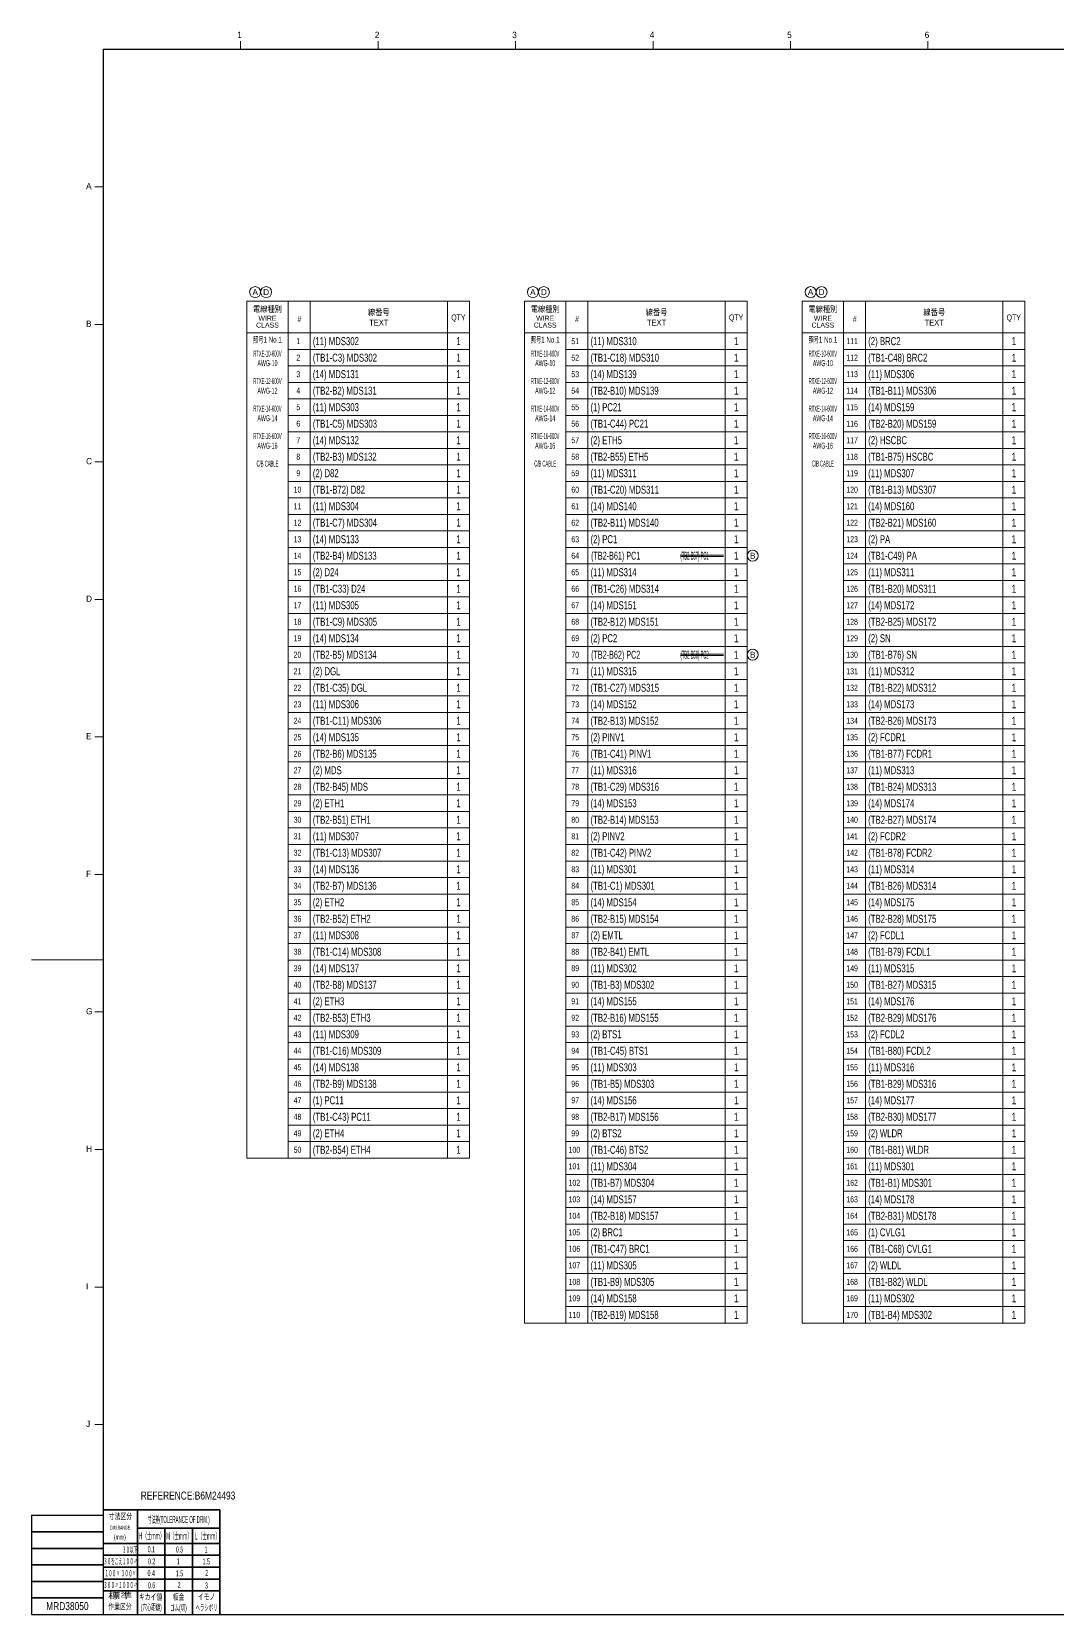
# Model space of a CAD drawing. Header units: millimetres. Extents: x 10 to 832, y 7 to 590.
# Drawn here: x 10 to 383, y 15 to 590 of the extents above; entities that cross this region are included whole.
import ezdxf
from ezdxf.enums import TextEntityAlignment as Align

# ---------------------------------------------------------------- set-up
doc = ezdxf.new("R2010")
doc.units = ezdxf.units.MM
for name, color, linetype in [('GR1_01', 7, 'Continuous'), ('GR1_02', 7, 'Continuous'), ('GR1_03', 7, 'Continuous'), ('QTY', 7, 'Continuous'), ('図面枠B6M', 7, 'Continuous'), ('訂正記号', 7, 'Continuous')]:
    doc.layers.add(name, color=color, linetype=linetype)
doc.styles.add('HG丸ｺﾞｼｯｸM-PRO', font='')
doc.styles.get('HG丸ｺﾞｼｯｸM-PRO').set_extended_font_data('HG丸ｺﾞｼｯｸM-PRO')

# ---------------------------------------------------------------- blocks, each defined once
blk = doc.blocks.new('BLKF023')
at = {"layer": '図面枠B6M', "color": 4, "linetype": 'Continuous', "lineweight": 13}
for p, q in [((85.5, 587), (85.5, 584)), ((135.5, 587), (135.5, 584)), ((185.5, 587), (185.5, 584)), ((235.5, 587), (235.5, 584)), ((285.5, 587), (285.5, 584)), ((335.5, 587), (335.5, 584)), ((32.5, 534), (35.5, 534)), ((32.5, 484), (35.5, 484)), ((32.5, 434), (35.5, 434)), ((32.5, 384), (35.5, 384)), ((32.5, 334), (35.5, 334)), ((32.5, 284), (35.5, 284)), ((9.5, 253), (35.5, 253)), ((32.5, 234), (35.5, 234)), ((32.5, 184), (35.5, 184)), ((32.5, 134), (35.5, 134)), ((32.5, 84), (35.5, 84))]:
    blk.add_line(p, q, dxfattribs=at)
at = {"layer": '図面枠B6M', "color": 2, "linetype": 'Continuous', "lineweight": 25}
for p, q in [((35.5, 584), (35.5, 15)), ((35.5, 584), (831.5, 584)), ((9.5, 51), (9.5, 15)), ((9.5, 51), (35.5, 51)), ((9.5, 15), (831.5, 15))]:
    blk.add_line(p, q, dxfattribs=at)
at = {"layer": '図面枠B6M', "color": 3, "linetype": 'Continuous', "lineweight": 35}
for p, q in [((35.5, 53), (78, 53)), ((48, 53), (48, 15)), ((78, 53), (78, 15)), ((48, 46.3), (78, 46.3)), ((58, 46.3), (58, 15)), ((68, 46.3), (68, 15)), ((9.5, 45), (35.5, 45)), ((35.5, 40.8), (78, 40.8)), ((9.5, 39), (35.5, 39)), ((35.5, 36.47), (78, 36.47)), ((9.5, 33), (35.5, 33)), ((35.5, 32.15), (78, 32.15)), ((9.5, 27), (35.5, 27)), ((35.5, 27.82), (78, 27.82)), ((35.5, 23.5), (78, 23.5)), ((9.5, 21), (35.5, 21))]:
    blk.add_line(p, q, dxfattribs=at)
at = {"layer": '図面枠B6M', "color": 4, "linetype": 'Continuous', "lineweight": 13, "style": 'HG丸ｺﾞｼｯｸM-PRO'}
for s, width, p in [('1', 1.003994, (84.29, 587.45)), ('2', 1.003994, (134.3, 587.45)), ('3', 1.003994, (184.29, 587.45)), ('4', 1.003994, (234.29, 587.45)), ('5', 1.003994, (284.29, 587.45)), ('6', 1.003994, (334.29, 587.45)), ('A', 1.002405, (29.29, 532.45)), ('B', 1.004704, (29.29, 482.45)), ('C', 1.001214, (29.29, 432.45)), ('D', 1.002334, (29.29, 382.45)), ('E', 1.001589, (29.29, 332.45)), ('F', 0.998986, (29.29, 282.45)), ('G', 1.003714, (29.29, 232.45)), ('H', 1.00207, (29.29, 182.45)), ('I', 1.00207, (29.29, 132.45)), ('J', 1.005117, (29.29, 82.45))]:
    blk.add_text(s, height=2.25, dxfattribs=dict(at, width=width)).set_placement(p, align=Align.BOTTOM_LEFT)
for s, height, width, p in [('寸法区分', 2.182, 0.692256, (41.81, 48.9)), ('(mm)', 1.818, 0.619256, (41.57, 41.64)), ('標準', 2.182, 1.489301, (41.71, 20)), ('作業区分', 2.182, 0.692256, (41.62, 16.1)), ('(穴心距離)', 2.182, 0.521231, (53.03, 15.86)), ('ゴム(切)', 2.182, 0.521232, (62.93, 15.67)), ('ヘラシボリ', 2.182, 0.521228, (73.11, 15.67))]:
    blk.add_text(s, height=height, dxfattribs=dict(at, width=width)).set_placement(p, align=Align.BOTTOM_CENTER)
for s, height, width, p in [('DIM.RANGE.', 1.455, 0.522543, (41.85, 46.49)), ('寸法差(TOLERANCE OF DRM.)', 2.5455, 0.382528, (63.02, 49.5)), ('Ｈ（士ｍｍ）', 2.545, 0.439786, (53.03, 43.51)), ('Ｍ（士ｍｍ）', 2.545, 0.439786, (63.02, 43.46)), ('Ｌ（士ｍｍ）', 2.545, 0.439786, (73.2, 43.46)), ('３０をこえ１００〃', 2.182, 0.44793, (41.79, 34.27)), ('３０以下', 2.182, 0.44793, (45.2, 38.52)), ('0.1', 2.182, 0.522424, (53.03, 38.67)), ('0.2', 2.182, 0.522424, (53.12, 34.23)), ('0.5', 2.182, 0.522424, (63.26, 38.57)), ('1', 2.18, 0.521199, (62.83, 34.23)), ('1.5', 2.182, 0.522424, (73.02, 34.23)), ('1', 2.18, 0.521199, (72.92, 38.57)), ('１００〃 ３００〃', 2.182, 0.448161, (41.79, 29.93)), ('0.4', 2.182, 0.522424, (52.98, 29.99)), ('1.5', 2.182, 0.522424, (63.26, 29.9)), ('2', 2.18, 0.521199, (73.16, 29.99)), ('３００〃１０００〃', 2.182, 0.44793, (41.79, 25.64)), ('0.6', 2.182, 0.522424, (53.12, 25.56)), ('2', 2.18, 0.521199, (63.12, 25.65)), ('3', 2.18, 0.521199, (73.06, 25.51)), ('キカイ値', 2.182, 0.692256, (52.74, 21.33)), ('板金', 2.182, 0.692256, (62.93, 21.33)), ('イモノ', 2.182, 0.692256, (73.11, 21.42))]:
    blk.add_text(s, height=height, dxfattribs=dict(at, width=width)).set_placement(p, align=Align.MIDDLE_CENTER)
blk = doc.blocks.new('BLKF031')
at = {"layer": 'GR1_01', "color": 3, "linetype": 'Continuous', "lineweight": 13}
for p, q in [((87.77, 492.39), (87.77, 480.89)), ((87.77, 492.39), (87.77, 180.89)), ((168.77, 492.39), (87.77, 492.39)), ((102.77, 492.39), (102.77, 480.89)), ((110.77, 492.39), (110.77, 180.89)), ((160.77, 492.39), (160.77, 180.89)), ((168.77, 492.39), (168.77, 180.89)), ((168.77, 480.89), (87.77, 480.89)), ((102.77, 480.89), (102.77, 180.89)), ((102.77, 480.89), (168.77, 480.89)), ((168.77, 480.89), (168.77, 186.89)), ((102.77, 474.89), (168.77, 474.89)), ((102.77, 468.89), (168.77, 468.89)), ((102.77, 462.89), (168.77, 462.89)), ((102.77, 456.89), (168.77, 456.89)), ((102.77, 450.89), (168.77, 450.89)), ((102.77, 444.89), (168.77, 444.89)), ((102.77, 438.89), (168.77, 438.89)), ((102.77, 432.89), (168.77, 432.89)), ((102.77, 426.89), (168.77, 426.89)), ((102.77, 420.89), (168.77, 420.89)), ((102.77, 414.89), (168.77, 414.89)), ((102.77, 408.89), (168.77, 408.89)), ((102.77, 402.89), (168.77, 402.89)), ((102.77, 396.89), (168.77, 396.89)), ((102.77, 390.89), (168.77, 390.89)), ((102.77, 384.89), (168.77, 384.89)), ((102.77, 378.89), (168.77, 378.89)), ((102.77, 372.89), (168.77, 372.89)), ((102.77, 366.89), (168.77, 366.89)), ((102.77, 360.89), (168.77, 360.89)), ((102.77, 354.89), (168.77, 354.89)), ((102.77, 348.89), (168.77, 348.89)), ((102.77, 342.89), (168.77, 342.89)), ((102.77, 336.89), (168.77, 336.89)), ((102.77, 330.89), (168.77, 330.89)), ((102.77, 324.89), (168.77, 324.89)), ((102.77, 318.89), (168.77, 318.89)), ((102.77, 312.89), (168.77, 312.89)), ((102.77, 306.89), (168.77, 306.89)), ((102.77, 300.89), (168.77, 300.89)), ((102.77, 294.89), (168.77, 294.89)), ((102.77, 288.89), (168.77, 288.89)), ((102.77, 282.89), (168.77, 282.89)), ((102.77, 276.89), (168.77, 276.89)), ((102.77, 270.89), (168.77, 270.89)), ((102.77, 264.89), (168.77, 264.89)), ((102.77, 258.89), (168.77, 258.89)), ((102.77, 252.89), (168.77, 252.89)), ((102.77, 246.89), (168.77, 246.89)), ((102.77, 240.89), (168.77, 240.89)), ((102.77, 234.89), (168.77, 234.89)), ((102.77, 228.89), (168.77, 228.89)), ((102.77, 222.89), (168.77, 222.89)), ((102.77, 216.89), (168.77, 216.89)), ((102.77, 210.89), (168.77, 210.89)), ((102.77, 204.89), (168.77, 204.89)), ((102.77, 198.89), (168.77, 198.89)), ((102.77, 192.89), (168.77, 192.89)), ((102.77, 186.89), (168.77, 186.89)), ((87.77, 180.89), (168.77, 180.89))]:
    blk.add_line(p, q, dxfattribs=at)
at = {"layer": 'GR1_01', "color": 3, "linetype": 'Continuous', "lineweight": 13, "style": 'HG丸ｺﾞｼｯｸM-PRO'}
for s, height, width, p in [('電線種別', 2.182, 0.863284, (95.27, 489.52)), ('線番号', 2.182, 0.863284, (135.77, 488.42)), ('#', 2.18, 0.693196, (106.86, 485.9)), ('TEXT', 2.182, 0.863438, (135.77, 484.64)), ('QTY', 2.182, 0.692704, (164.7, 486.5))]:
    blk.add_text(s, height=height, dxfattribs=dict(at, width=width)).set_placement(p, align=Align.MIDDLE_CENTER)
for s, width, p in [('CLASS', 0.831675, (95.27, 482.27)), ('WIRE', 0.829808, (95.27, 484.77))]:
    blk.add_text(s, height=1.818, dxfattribs=dict(at, width=width)).set_placement(p, align=Align.BOTTOM_CENTER)
blk = doc.blocks.new('BLKF032')
at = {"layer": 'GR1_01', "color": 3, "linetype": 'Continuous', "lineweight": 13}
for p, q in [((188.77, 492.39), (188.77, 480.89)), ((188.77, 492.39), (188.77, 120.89)), ((269.77, 492.39), (188.77, 492.39)), ((203.77, 492.39), (203.77, 480.89)), ((211.77, 492.39), (211.77, 120.89)), ((261.77, 492.39), (261.77, 120.89)), ((269.77, 492.39), (269.77, 120.89)), ((269.77, 480.89), (188.77, 480.89)), ((203.77, 480.89), (203.77, 120.89)), ((203.77, 480.89), (269.77, 480.89)), ((203.77, 474.89), (269.77, 474.89)), ((203.77, 468.89), (269.77, 468.89)), ((203.77, 462.89), (269.77, 462.89)), ((203.77, 456.89), (269.77, 456.89)), ((203.77, 450.89), (269.77, 450.89)), ((203.77, 444.89), (269.77, 444.89)), ((203.77, 438.89), (269.77, 438.89)), ((203.77, 432.89), (269.77, 432.89)), ((203.77, 426.89), (269.77, 426.89)), ((203.77, 420.89), (269.77, 420.89)), ((203.77, 414.89), (269.77, 414.89)), ((203.77, 408.89), (269.77, 408.89)), ((203.77, 402.89), (269.77, 402.89)), ((203.77, 396.89), (269.77, 396.89)), ((203.77, 390.89), (269.77, 390.89)), ((203.77, 384.89), (269.77, 384.89)), ((203.77, 378.89), (269.77, 378.89)), ((203.77, 372.89), (269.77, 372.89)), ((203.77, 366.89), (269.77, 366.89)), ((203.77, 360.89), (269.77, 360.89)), ((203.77, 354.89), (269.77, 354.89)), ((203.77, 348.89), (269.77, 348.89)), ((203.77, 342.89), (269.77, 342.89)), ((203.77, 336.89), (269.77, 336.89)), ((203.77, 330.89), (269.77, 330.89)), ((203.77, 324.89), (269.77, 324.89)), ((203.77, 318.89), (269.77, 318.89)), ((203.77, 312.89), (269.77, 312.89)), ((203.77, 306.89), (269.77, 306.89)), ((203.77, 300.89), (269.77, 300.89)), ((203.77, 294.89), (269.77, 294.89)), ((203.77, 288.89), (269.77, 288.89)), ((203.77, 282.89), (269.77, 282.89)), ((203.77, 276.89), (269.77, 276.89)), ((203.77, 270.89), (269.77, 270.89)), ((203.77, 264.89), (269.77, 264.89)), ((203.77, 258.89), (269.77, 258.89)), ((203.77, 252.89), (269.77, 252.89)), ((203.77, 246.89), (269.77, 246.89)), ((203.77, 240.89), (269.77, 240.89)), ((203.77, 234.89), (269.77, 234.89)), ((203.77, 228.89), (269.77, 228.89)), ((203.77, 222.89), (269.77, 222.89)), ((203.77, 216.89), (269.77, 216.89)), ((203.77, 210.89), (269.77, 210.89)), ((203.77, 204.89), (269.77, 204.89)), ((203.77, 198.89), (269.77, 198.89)), ((203.77, 192.89), (269.77, 192.89)), ((203.77, 186.89), (269.77, 186.89)), ((203.77, 180.89), (269.77, 180.89)), ((203.77, 174.89), (269.77, 174.89)), ((203.77, 168.89), (269.77, 168.89)), ((203.77, 162.89), (269.77, 162.89)), ((203.77, 156.89), (269.77, 156.89)), ((203.77, 150.89), (269.77, 150.89)), ((203.77, 144.89), (269.77, 144.89)), ((203.77, 138.89), (269.77, 138.89)), ((203.77, 132.89), (269.77, 132.89)), ((203.77, 126.89), (269.77, 126.89)), ((188.77, 120.89), (269.77, 120.89))]:
    blk.add_line(p, q, dxfattribs=at)
at = {"layer": 'GR1_01', "color": 3, "linetype": 'Continuous', "lineweight": 13, "style": 'HG丸ｺﾞｼｯｸM-PRO'}
for s, height, width, p in [('電線種別', 2.182, 0.863284, (196.27, 489.52)), ('線番号', 2.182, 0.863284, (236.77, 488.42)), ('#', 2.18, 0.693196, (207.86, 485.9)), ('TEXT', 2.182, 0.863438, (236.77, 484.64)), ('QTY', 2.182, 0.692704, (265.7, 486.5))]:
    blk.add_text(s, height=height, dxfattribs=dict(at, width=width)).set_placement(p, align=Align.MIDDLE_CENTER)
for s, width, p in [('CLASS', 0.831675, (196.27, 482.27)), ('WIRE', 0.829808, (196.27, 484.77))]:
    blk.add_text(s, height=1.818, dxfattribs=dict(at, width=width)).set_placement(p, align=Align.BOTTOM_CENTER)
blk = doc.blocks.new('BLKF033')
at = {"layer": 'GR1_01', "color": 3, "linetype": 'Continuous', "lineweight": 13}
for p, q in [((289.77, 492.39), (289.77, 480.89)), ((289.77, 492.39), (289.77, 120.89)), ((370.77, 492.39), (289.77, 492.39)), ((304.77, 492.39), (304.77, 480.89)), ((312.77, 492.39), (312.77, 120.89)), ((362.77, 492.39), (362.77, 120.89)), ((370.77, 492.39), (370.77, 120.89)), ((370.77, 480.89), (289.77, 480.89)), ((304.77, 480.89), (304.77, 120.89)), ((304.77, 480.89), (370.77, 480.89)), ((304.77, 474.89), (370.77, 474.89)), ((304.77, 468.89), (370.77, 468.89)), ((304.77, 462.89), (370.77, 462.89)), ((304.77, 456.89), (370.77, 456.89)), ((304.77, 450.89), (370.77, 450.89)), ((304.77, 444.89), (370.77, 444.89)), ((304.77, 438.89), (370.77, 438.89)), ((304.77, 432.89), (370.77, 432.89)), ((304.77, 426.89), (370.77, 426.89)), ((304.77, 420.89), (370.77, 420.89)), ((304.77, 414.89), (370.77, 414.89)), ((304.77, 408.89), (370.77, 408.89)), ((304.77, 402.89), (370.77, 402.89)), ((304.77, 396.89), (370.77, 396.89)), ((304.77, 390.89), (370.77, 390.89)), ((304.77, 384.89), (370.77, 384.89)), ((304.77, 378.89), (370.77, 378.89)), ((304.77, 372.89), (370.77, 372.89)), ((304.77, 366.89), (370.77, 366.89)), ((304.77, 360.89), (370.77, 360.89)), ((304.77, 354.89), (370.77, 354.89)), ((304.77, 348.89), (370.77, 348.89)), ((304.77, 342.89), (370.77, 342.89)), ((304.77, 336.89), (370.77, 336.89)), ((304.77, 330.89), (370.77, 330.89)), ((304.77, 324.89), (370.77, 324.89)), ((304.77, 318.89), (370.77, 318.89)), ((304.77, 312.89), (370.77, 312.89)), ((304.77, 306.89), (370.77, 306.89)), ((304.77, 300.89), (370.77, 300.89)), ((304.77, 294.89), (370.77, 294.89)), ((304.77, 288.89), (370.77, 288.89)), ((304.77, 282.89), (370.77, 282.89)), ((304.77, 276.89), (370.77, 276.89)), ((304.77, 270.89), (370.77, 270.89)), ((304.77, 264.89), (370.77, 264.89)), ((304.77, 258.89), (370.77, 258.89)), ((304.77, 252.89), (370.77, 252.89)), ((304.77, 246.89), (370.77, 246.89)), ((304.77, 240.89), (370.77, 240.89)), ((304.77, 234.89), (370.77, 234.89)), ((304.77, 228.89), (370.77, 228.89)), ((304.77, 222.89), (370.77, 222.89)), ((304.77, 216.89), (370.77, 216.89)), ((304.77, 210.89), (370.77, 210.89)), ((304.77, 204.89), (370.77, 204.89)), ((304.77, 198.89), (370.77, 198.89)), ((304.77, 192.89), (370.77, 192.89)), ((304.77, 186.89), (370.77, 186.89)), ((304.77, 180.89), (370.77, 180.89)), ((304.77, 174.89), (370.77, 174.89)), ((304.77, 168.89), (370.77, 168.89)), ((304.77, 162.89), (370.77, 162.89)), ((304.77, 156.89), (370.77, 156.89)), ((304.77, 150.89), (370.77, 150.89)), ((304.77, 144.89), (370.77, 144.89)), ((304.77, 138.89), (370.77, 138.89)), ((304.77, 132.89), (370.77, 132.89)), ((304.77, 126.89), (370.77, 126.89)), ((289.77, 120.89), (370.77, 120.89))]:
    blk.add_line(p, q, dxfattribs=at)
at = {"layer": 'GR1_01', "color": 3, "linetype": 'Continuous', "lineweight": 13, "style": 'HG丸ｺﾞｼｯｸM-PRO'}
for s, height, width, p in [('電線種別', 2.182, 0.863284, (297.27, 489.52)), ('線番号', 2.182, 0.863284, (337.77, 488.42)), ('#', 2.18, 0.693196, (308.86, 485.9)), ('TEXT', 2.182, 0.863438, (337.77, 484.64)), ('QTY', 2.182, 0.692704, (366.7, 486.5))]:
    blk.add_text(s, height=height, dxfattribs=dict(at, width=width)).set_placement(p, align=Align.MIDDLE_CENTER)
for s, width, p in [('CLASS', 0.831675, (297.27, 482.27)), ('WIRE', 0.829808, (297.27, 484.77))]:
    blk.add_text(s, height=1.818, dxfattribs=dict(at, width=width)).set_placement(p, align=Align.BOTTOM_CENTER)
blk = doc.blocks.new('BLKF036')
at = {"layer": '訂正記号', "color": 4, "linetype": 'Continuous', "lineweight": 13}
blk.add_circle((90.79, 495.72), 2, dxfattribs=at)
at = {"layer": '訂正記号', "color": 4, "linetype": 'Continuous', "lineweight": 13, "style": 'HG丸ｺﾞｼｯｸM-PRO', "width": 1.042301}
blk.add_text('A', height=2.18, dxfattribs=at).set_placement((90.79, 495.72), align=Align.MIDDLE_CENTER)
blk = doc.blocks.new('BLKF037')
at = {"layer": '訂正記号', "color": 4, "linetype": 'Continuous', "lineweight": 13}
blk.add_circle((191.79, 495.72), 2, dxfattribs=at)
at = {"layer": '訂正記号', "color": 4, "linetype": 'Continuous', "lineweight": 13, "style": 'HG丸ｺﾞｼｯｸM-PRO', "width": 1.042301}
blk.add_text('A', height=2.18, dxfattribs=at).set_placement((191.79, 495.72), align=Align.MIDDLE_CENTER)
blk = doc.blocks.new('BLKF038')
at = {"layer": '訂正記号', "color": 4, "linetype": 'Continuous', "lineweight": 13}
blk.add_circle((292.79, 495.72), 2, dxfattribs=at)
at = {"layer": '訂正記号', "color": 4, "linetype": 'Continuous', "lineweight": 13, "style": 'HG丸ｺﾞｼｯｸM-PRO', "width": 1.042301}
blk.add_text('A', height=2.18, dxfattribs=at).set_placement((292.79, 495.72), align=Align.MIDDLE_CENTER)
blk = doc.blocks.new('BLKF041')
at = {"layer": '訂正記号', "color": 4, "linetype": 'Continuous', "lineweight": 13}
blk.add_circle((271.77, 399.89), 2, dxfattribs=at)
at = {"layer": '訂正記号', "color": 4, "linetype": 'Continuous', "lineweight": 13, "style": 'HG丸ｺﾞｼｯｸM-PRO', "width": 1.04272}
blk.add_text('B', height=2.18, dxfattribs=at).set_placement((271.77, 399.89), align=Align.MIDDLE_CENTER)
blk = doc.blocks.new('BLKF042')
at = {"layer": '訂正記号', "color": 4, "linetype": 'Continuous', "lineweight": 13}
blk.add_circle((271.77, 363.89), 2, dxfattribs=at)
at = {"layer": '訂正記号', "color": 4, "linetype": 'Continuous', "lineweight": 13, "style": 'HG丸ｺﾞｼｯｸM-PRO', "width": 1.04272}
blk.add_text('B', height=2.18, dxfattribs=at).set_placement((271.77, 363.89), align=Align.MIDDLE_CENTER)
blk = doc.blocks.new('BLKF062')
at = {"layer": '訂正記号', "color": 4, "linetype": 'Continuous', "lineweight": 13}
blk.add_circle((296.79, 495.72), 2, dxfattribs=at)
at = {"layer": '訂正記号', "color": 4, "linetype": 'Continuous', "lineweight": 13, "style": 'HG丸ｺﾞｼｯｸM-PRO', "width": 1.042833}
blk.add_text('D', height=2.18, dxfattribs=at).set_placement((296.79, 495.72), align=Align.MIDDLE_CENTER)
blk = doc.blocks.new('BLKF063')
at = {"layer": '訂正記号', "color": 4, "linetype": 'Continuous', "lineweight": 13}
blk.add_circle((195.79, 495.72), 2, dxfattribs=at)
at = {"layer": '訂正記号', "color": 4, "linetype": 'Continuous', "lineweight": 13, "style": 'HG丸ｺﾞｼｯｸM-PRO', "width": 1.042833}
blk.add_text('D', height=2.18, dxfattribs=at).set_placement((195.79, 495.72), align=Align.MIDDLE_CENTER)
blk = doc.blocks.new('BLKF064')
at = {"layer": '訂正記号', "color": 4, "linetype": 'Continuous', "lineweight": 13}
blk.add_circle((94.79, 495.72), 2, dxfattribs=at)
at = {"layer": '訂正記号', "color": 4, "linetype": 'Continuous', "lineweight": 13, "style": 'HG丸ｺﾞｼｯｸM-PRO', "width": 1.042833}
blk.add_text('D', height=2.18, dxfattribs=at).set_placement((94.79, 495.72), align=Align.MIDDLE_CENTER)

msp = doc.modelspace()

# ---------------------------------------------------------------- linework, layer by layer
at = {"layer": '訂正記号', "color": 4, "linetype": 'Continuous', "lineweight": 13}
for p, q in [((245.47, 400.14), (261.07, 400.14)), ((245.47, 399.64), (261.07, 399.64)), ((245.47, 364.14), (261.07, 364.14)), ((245.47, 363.64), (261.07, 363.64))]:
    msp.add_line(p, q, dxfattribs=at)

# ---------------------------------------------------------------- block references
at = {"layer": 'GR1_01', "color": 3, "linetype": 'Continuous', "lineweight": 13}
for name in ['BLKF031', 'BLKF032', 'BLKF033']:
    msp.add_blockref(name, (0, 0), dxfattribs=at)
at = {"layer": '図面枠B6M', "color": 4, "linetype": 'Continuous', "lineweight": 13}
msp.add_blockref('BLKF023', (0, 0), dxfattribs=at)
at = {"layer": '訂正記号', "color": 4, "linetype": 'Continuous', "lineweight": 13}
for name in ['BLKF036', 'BLKF064', 'BLKF037', 'BLKF063', 'BLKF038', 'BLKF062', 'BLKF041', 'BLKF042']:
    msp.add_blockref(name, (0, 0), dxfattribs=at)

# ---------------------------------------------------------------- texts
at = {"layer": 'GR1_02', "color": 3, "linetype": 'Continuous', "lineweight": 35, "style": 'HG丸ｺﾞｼｯｸM-PRO'}
for s, height, width, p in [('照号1 No.1', 2.182, 0.618598, (95.27, 478.39)), ('照号1 No.1', 2.182, 0.618598, (196.27, 478.39)), ('照号1 No.1', 2.182, 0.618598, (297.27, 478.39)), ('RTXE-10-600V', 2.1818, 0.41606, (95.27, 473.39)), ('RTXE-10-600V', 2.1818, 0.41606, (196.27, 473.39)), ('RTXE-10-600V', 2.1818, 0.41606, (297.27, 473.39)), ('AWG-10', 2.182, 0.522521, (95.27, 469.89)), ('AWG-10', 2.182, 0.522521, (196.27, 469.89)), ('AWG-10', 2.182, 0.522521, (297.27, 469.89)), ('RTXE-12-600V', 2.1818, 0.41606, (95.27, 463.39)), ('AWG-12', 2.182, 0.522521, (95.27, 459.89)), ('RTXE-12-600V', 2.1818, 0.41606, (196.27, 463.39)), ('AWG-12', 2.182, 0.522521, (196.27, 459.89)), ('RTXE-12-600V', 2.1818, 0.41606, (297.27, 463.39)), ('AWG-12', 2.182, 0.522521, (297.27, 459.89)), ('RTXE-14-600V', 2.1818, 0.41606, (95.27, 453.39)), ('AWG-14', 2.182, 0.522521, (95.27, 449.89)), ('RTXE-14-600V', 2.1818, 0.41606, (196.27, 453.39)), ('AWG-14', 2.182, 0.522521, (196.27, 449.89)), ('RTXE-14-600V', 2.1818, 0.41606, (297.27, 453.39)), ('AWG-14', 2.182, 0.522521, (297.27, 449.89)), ('RTXE-16-600V', 2.1818, 0.41606, (95.27, 443.39)), ('RTXE-16-600V', 2.1818, 0.41606, (196.27, 443.39)), ('RTXE-16-600V', 2.1818, 0.41606, (297.27, 443.39)), ('AWG-16', 2.182, 0.522521, (95.27, 439.89)), ('AWG-16', 2.182, 0.522521, (196.27, 439.89)), ('AWG-16', 2.182, 0.522521, (297.27, 439.89)), ('C/B CABLE', 2.182, 0.416781, (95.27, 433.39)), ('C/B CABLE', 2.182, 0.416781, (196.27, 433.39)), ('C/B CABLE', 2.182, 0.416781, (297.27, 433.39))]:
    msp.add_text(s, height=height, dxfattribs=dict(at, width=width)).set_placement(p, align=Align.MIDDLE_CENTER)
at = {"layer": 'GR1_02', "color": 3, "linetype": 'Continuous', "lineweight": 9, "style": 'HG丸ｺﾞｼｯｸM-PRO', "width": 0.784542}
for p in [(164.77, 477.89), (265.77, 477.89), (366.77, 477.89), (164.77, 471.89), (265.77, 471.89), (366.77, 471.89), (164.77, 465.89), (265.77, 465.89), (366.77, 465.89), (164.77, 459.89), (265.77, 459.89), (366.77, 459.89), (164.77, 453.89), (265.77, 453.89), (366.77, 453.89), (164.77, 447.89), (265.77, 447.89), (366.77, 447.89), (164.77, 441.89), (265.77, 441.89), (366.77, 441.89), (164.77, 435.89), (265.77, 435.89), (366.77, 435.89), (164.77, 429.89), (265.77, 429.89), (366.77, 429.89), (164.77, 423.89), (265.77, 423.89), (366.77, 423.89), (164.77, 417.89), (265.77, 417.89), (366.77, 417.89), (164.77, 411.89), (265.77, 411.89), (366.77, 411.89), (164.77, 405.89), (265.77, 405.89), (366.77, 405.89), (164.77, 399.89), (265.77, 399.89), (366.77, 399.89), (164.77, 393.89), (265.77, 393.89), (366.77, 393.89), (164.77, 387.89), (265.77, 387.89), (366.77, 387.89), (164.77, 381.89), (265.77, 381.89), (366.77, 381.89), (164.77, 375.89), (265.77, 375.89), (366.77, 375.89), (164.77, 369.89), (265.77, 369.89), (366.77, 369.89), (164.77, 363.89), (265.77, 363.89), (366.77, 363.89), (164.77, 357.89), (265.77, 357.89), (366.77, 357.89), (164.77, 351.89), (265.77, 351.89), (366.77, 351.89), (164.77, 345.89), (265.77, 345.89), (366.77, 345.89), (164.77, 339.89), (265.77, 339.89), (366.77, 339.89), (164.77, 333.89), (265.77, 333.89), (366.77, 333.89), (164.77, 327.89), (265.77, 327.89), (366.77, 327.89), (164.77, 321.89), (265.77, 321.89), (366.77, 321.89), (164.77, 315.89), (265.77, 315.89), (366.77, 315.89), (164.77, 309.89), (265.77, 309.89), (366.77, 309.89), (164.77, 303.89), (265.77, 303.89), (366.77, 303.89), (164.77, 297.89), (265.77, 297.89), (366.77, 297.89), (164.77, 291.89), (265.77, 291.89), (366.77, 291.89), (164.77, 285.89), (265.77, 285.89), (366.77, 285.89), (164.77, 279.89), (265.77, 279.89), (366.77, 279.89), (164.77, 273.89), (265.77, 273.89), (366.77, 273.89), (164.77, 267.89), (265.77, 267.89), (366.77, 267.89), (164.77, 261.89), (265.77, 261.89), (366.77, 261.89), (164.77, 255.89), (265.77, 255.89), (366.77, 255.89), (164.77, 249.89), (265.77, 249.89), (366.77, 249.89), (164.77, 243.89), (265.77, 243.89), (366.77, 243.89), (164.77, 237.89), (265.77, 237.89), (366.77, 237.89), (164.77, 231.89), (265.77, 231.89), (366.77, 231.89), (164.77, 225.89), (265.77, 225.89), (366.77, 225.89), (164.77, 219.89), (265.77, 219.89), (366.77, 219.89), (164.77, 213.89), (265.77, 213.89), (366.77, 213.89), (164.77, 207.89), (265.77, 207.89), (366.77, 207.89), (164.77, 201.89), (265.77, 201.89), (366.77, 201.89), (164.77, 195.89), (265.77, 195.89), (366.77, 195.89), (164.77, 189.89), (265.77, 189.89), (366.77, 189.89), (164.77, 183.89), (265.77, 183.89), (366.77, 183.89), (265.77, 177.89), (366.77, 177.89), (265.77, 171.89), (366.77, 171.89), (265.77, 165.89), (366.77, 165.89), (265.77, 159.89), (366.77, 159.89), (265.77, 153.89), (366.77, 153.89), (265.77, 147.89), (366.77, 147.89), (265.77, 141.89), (366.77, 141.89), (265.77, 135.89), (366.77, 135.89), (265.77, 129.89), (366.77, 129.89), (265.77, 123.89), (366.77, 123.89)]:
    msp.add_text('1', height=2.91, dxfattribs=at).set_placement(p, align=Align.MIDDLE_CENTER)
at = {"layer": 'GR1_03', "color": 2, "linetype": 'Continuous', "lineweight": 13, "style": 'HG丸ｺﾞｼｯｸM-PRO', "width": 0.691275}
for s, height, p in [('1', 2.18, (105.78, 477.89)), ('51', 2.182, (205.79, 477.89)), ('2', 2.18, (105.78, 471.89)), ('52', 2.182, (205.79, 471.89)), ('3', 2.18, (105.78, 465.89)), ('53', 2.182, (205.79, 465.89)), ('4', 2.18, (105.78, 459.89)), ('54', 2.182, (205.79, 459.89)), ('5', 2.18, (105.78, 453.89)), ('55', 2.182, (205.79, 453.89)), ('6', 2.18, (105.78, 447.89)), ('56', 2.182, (205.79, 447.89)), ('7', 2.18, (105.78, 441.89)), ('57', 2.182, (205.79, 441.89)), ('8', 2.18, (105.78, 435.89)), ('58', 2.182, (205.79, 435.89)), ('9', 2.18, (105.78, 429.89)), ('59', 2.182, (205.79, 429.89)), ('10', 2.182, (104.79, 423.89)), ('60', 2.182, (205.79, 423.89)), ('11', 2.182, (104.79, 417.89)), ('61', 2.182, (205.79, 417.89)), ('12', 2.182, (104.79, 411.89)), ('62', 2.182, (205.79, 411.89)), ('13', 2.182, (104.79, 405.89)), ('63', 2.182, (205.79, 405.89)), ('14', 2.182, (104.79, 399.89)), ('64', 2.182, (205.79, 399.89)), ('15', 2.182, (104.79, 393.89)), ('65', 2.182, (205.79, 393.89)), ('16', 2.182, (104.79, 387.89)), ('66', 2.182, (205.79, 387.89)), ('17', 2.182, (104.79, 381.89)), ('67', 2.182, (205.79, 381.89)), ('18', 2.182, (104.79, 375.89)), ('68', 2.182, (205.79, 375.89)), ('19', 2.182, (104.79, 369.89)), ('69', 2.182, (205.79, 369.89)), ('20', 2.182, (104.79, 363.89)), ('70', 2.182, (205.79, 363.89)), ('21', 2.182, (104.79, 357.89)), ('71', 2.182, (205.79, 357.89)), ('22', 2.182, (104.79, 351.89)), ('72', 2.182, (205.79, 351.89)), ('23', 2.182, (104.79, 345.89)), ('73', 2.182, (205.79, 345.89)), ('24', 2.182, (104.79, 339.89)), ('74', 2.182, (205.79, 339.89)), ('25', 2.182, (104.79, 333.89)), ('75', 2.182, (205.79, 333.89)), ('26', 2.182, (104.79, 327.89)), ('76', 2.182, (205.79, 327.89)), ('27', 2.182, (104.79, 321.89)), ('77', 2.182, (205.79, 321.89)), ('28', 2.182, (104.79, 315.89)), ('78', 2.182, (205.79, 315.89)), ('29', 2.182, (104.79, 309.89)), ('79', 2.182, (205.79, 309.89)), ('30', 2.182, (104.79, 303.89)), ('80', 2.182, (205.79, 303.89)), ('31', 2.182, (104.79, 297.89)), ('32', 2.182, (104.79, 291.89)), ('33', 2.182, (104.79, 285.89)), ('34', 2.182, (104.79, 279.89)), ('35', 2.182, (104.79, 273.89)), ('36', 2.182, (104.79, 267.89)), ('37', 2.182, (104.79, 261.89)), ('38', 2.182, (104.79, 255.89)), ('39', 2.182, (104.79, 249.89)), ('40', 2.182, (104.79, 243.89)), ('41', 2.182, (104.79, 237.89)), ('42', 2.182, (104.79, 231.89)), ('43', 2.182, (104.79, 225.89)), ('44', 2.182, (104.79, 219.89)), ('45', 2.182, (104.79, 213.89)), ('46', 2.182, (104.79, 207.89)), ('47', 2.182, (104.79, 201.89)), ('48', 2.182, (104.79, 195.89)), ('49', 2.182, (104.79, 189.89)), ('50', 2.182, (104.79, 183.89))]:
    msp.add_text(s, height=height, dxfattribs=at).set_placement(p, align=Align.MIDDLE_LEFT)
at = {"layer": 'GR1_03', "color": 3, "linetype": 'Continuous', "lineweight": 9, "style": 'HG丸ｺﾞｼｯｸM-PRO', "width": 0.691275}
for s, p in [('111', (305.8, 477.89)), ('112', (305.8, 471.89)), ('113', (305.8, 465.89)), ('114', (305.8, 459.89)), ('115', (305.8, 453.89)), ('116', (305.8, 447.89)), ('117', (305.8, 441.89)), ('118', (305.8, 435.89)), ('119', (305.8, 429.89)), ('120', (305.8, 423.89)), ('121', (305.8, 417.89)), ('122', (305.8, 411.89)), ('123', (305.8, 405.89)), ('124', (305.8, 399.89)), ('125', (305.8, 393.89)), ('126', (305.8, 387.89)), ('127', (305.8, 381.89)), ('128', (305.8, 375.89)), ('129', (305.8, 369.89)), ('130', (305.8, 363.89)), ('131', (305.8, 357.89)), ('132', (305.8, 351.89)), ('133', (305.8, 345.89)), ('134', (305.8, 339.89)), ('135', (305.8, 333.89)), ('136', (305.8, 327.89)), ('137', (305.8, 321.89)), ('138', (305.8, 315.89)), ('139', (305.8, 309.89)), ('140', (305.8, 303.89)), ('81', (205.79, 297.89)), ('141', (305.8, 297.89)), ('82', (205.79, 291.89)), ('142', (305.8, 291.89)), ('83', (205.79, 285.89)), ('143', (305.8, 285.89)), ('84', (205.79, 279.89)), ('144', (305.8, 279.89)), ('85', (205.79, 273.89)), ('145', (305.8, 273.89)), ('86', (205.79, 267.89)), ('146', (305.8, 267.89)), ('87', (205.79, 261.89)), ('147', (305.8, 261.89)), ('88', (205.79, 255.89)), ('148', (305.8, 255.89)), ('89', (205.79, 249.89)), ('149', (305.8, 249.89)), ('90', (205.79, 243.89)), ('150', (305.8, 243.89)), ('91', (205.79, 237.89)), ('151', (305.8, 237.89)), ('92', (205.79, 231.89)), ('152', (305.8, 231.89)), ('93', (205.79, 225.89)), ('153', (305.8, 225.89)), ('94', (205.79, 219.89)), ('154', (305.8, 219.89)), ('95', (205.79, 213.89)), ('155', (305.8, 213.89)), ('96', (205.79, 207.89)), ('156', (305.8, 207.89)), ('97', (205.79, 201.89)), ('157', (305.8, 201.89)), ('98', (205.79, 195.89)), ('158', (305.8, 195.89)), ('99', (205.79, 189.89)), ('159', (305.8, 189.89)), ('100', (204.8, 183.89)), ('160', (305.8, 183.89)), ('101', (204.8, 177.89)), ('161', (305.8, 177.89)), ('102', (204.8, 171.89)), ('162', (305.8, 171.89)), ('103', (204.8, 165.89)), ('163', (305.8, 165.89)), ('104', (204.8, 159.89)), ('164', (305.8, 159.89)), ('105', (204.8, 153.89)), ('165', (305.8, 153.89)), ('106', (204.8, 147.89)), ('166', (305.8, 147.89)), ('107', (204.8, 141.89)), ('167', (305.8, 141.89)), ('108', (204.8, 135.89)), ('168', (305.8, 135.89)), ('109', (204.8, 129.89)), ('169', (305.8, 129.89)), ('110', (204.8, 123.89)), ('170', (305.8, 123.89))]:
    msp.add_text(s, height=2.182, dxfattribs=at).set_placement(p, align=Align.MIDDLE_LEFT)
at = {"layer": 'QTY', "color": 4, "linetype": 'Continuous', "lineweight": 35, "style": 'HG丸ｺﾞｼｯｸM-PRO'}
for s, height, width, p in [('(11) MDS302', 2.9091, 0.724357, (111.77, 477.89)), ('(11) MDS310', 2.9091, 0.724357, (212.77, 477.89)), ('(2) BRC2', 2.909, 0.72525, (313.77, 477.89)), ('(TB1-C3) MDS302', 2.9091, 0.724564, (111.77, 471.89)), ('(TB1-C18) MDS310', 2.9091, 0.724539, (212.77, 471.89)), ('(TB1-C48) BRC2', 2.9091, 0.725032, (313.77, 471.89)), ('(14) MDS131', 2.9091, 0.724357, (111.77, 465.89)), ('(14) MDS139', 2.9091, 0.724357, (212.77, 465.89)), ('(11) MDS306', 2.9091, 0.724357, (313.77, 465.89)), ('(TB2-B2) MDS131', 2.9091, 0.724782, (111.77, 459.89)), ('(TB2-B10) MDS139', 2.9091, 0.724741, (212.77, 459.89)), ('(TB1-B11) MDS306', 2.9091, 0.724741, (313.77, 459.89)), ('(11) MDS303', 2.9091, 0.724357, (111.77, 453.89)), ('(1) PC21', 2.909, 0.724576, (212.77, 453.89)), ('(14) MDS159', 2.9091, 0.724357, (313.77, 453.89)), ('(TB1-C5) MDS303', 2.9091, 0.724564, (111.77, 447.89)), ('(TB1-C44) PC21', 2.9091, 0.724675, (212.77, 447.89)), ('(TB2-B20) MDS159', 2.9091, 0.724741, (313.77, 447.89)), ('(14) MDS132', 2.9091, 0.724357, (111.77, 441.89)), ('(2) ETH5', 2.909, 0.724854, (212.77, 441.89)), ('(2) HSCBC', 2.909, 0.725394, (313.77, 441.89)), ('(TB2-B3) MDS132', 2.9091, 0.724782, (111.77, 435.89)), ('(TB2-B55) ETH5', 2.9091, 0.725064, (212.77, 435.89)), ('(TB1-B75) HSCBC', 2.9091, 0.725354, (313.77, 435.89)), ('(2) D82', 2.909, 0.72426, (111.77, 429.89)), ('(11) MDS311', 2.9091, 0.724357, (212.77, 429.89)), ('(11) MDS307', 2.9091, 0.724357, (313.77, 429.89)), ('(TB1-B72) D82', 2.9091, 0.724788, (111.77, 423.89)), ('(TB1-C20) MDS311', 2.9091, 0.724539, (212.77, 423.89)), ('(TB1-B13) MDS307', 2.9091, 0.724741, (313.77, 423.89)), ('(11) MDS304', 2.9091, 0.724357, (111.77, 417.89)), ('(14) MDS140', 2.9091, 0.724357, (212.77, 417.89)), ('(14) MDS160', 2.9091, 0.724357, (313.77, 417.89)), ('(TB1-C7) MDS304', 2.9091, 0.724564, (111.77, 411.89)), ('(TB2-B11) MDS140', 2.9091, 0.724741, (212.77, 411.89)), ('(TB2-B21) MDS160', 2.9091, 0.724741, (313.77, 411.89)), ('(14) MDS133', 2.9091, 0.724357, (111.77, 405.89)), ('(2) PC1', 2.909, 0.724647, (212.77, 405.89)), ('(2) PA', 2.909, 0.72433, (313.77, 405.89)), ('(TB2-B4) MDS133', 2.9091, 0.724782, (111.77, 399.89)), ('(TB2-B61) PC1', 2.9091, 0.619152, (212.97, 399.89)), ('(TB1-C49) PA', 2.9091, 0.724586, (313.77, 399.89)), ('(2) D24', 2.909, 0.72426, (111.77, 393.89)), ('(11) MDS314', 2.9091, 0.724357, (212.77, 393.89)), ('(11) MDS311', 2.9091, 0.724357, (313.77, 393.89)), ('(TB1-C33) D24', 2.9091, 0.724528, (111.77, 387.89)), ('(TB1-C26) MDS314', 2.9091, 0.724539, (212.77, 387.89)), ('(TB1-B20) MDS311', 2.9091, 0.724741, (313.77, 387.89)), ('(11) MDS305', 2.9091, 0.724357, (111.77, 381.89)), ('(14) MDS151', 2.9091, 0.724357, (212.77, 381.89)), ('(14) MDS172', 2.9091, 0.724357, (313.77, 381.89)), ('(TB1-C9) MDS305', 2.9091, 0.724564, (111.77, 375.89)), ('(TB2-B12) MDS151', 2.9091, 0.724741, (212.77, 375.89)), ('(TB2-B25) MDS172', 2.9091, 0.724741, (313.77, 375.89)), ('(14) MDS134', 2.9091, 0.724357, (111.77, 369.89)), ('(2) PC2', 2.909, 0.724647, (212.77, 369.89)), ('(2) SN', 2.909, 0.725128, (313.77, 369.89)), ('(TB2-B5) MDS134', 2.9091, 0.724782, (111.77, 363.89)), ('(TB2-B62) PC2', 2.9091, 0.619152, (212.97, 363.89)), ('(TB1-B76) SN', 2.9091, 0.725225, (313.77, 363.89)), ('(2) DGL', 2.909, 0.724394, (111.77, 357.89)), ('(11) MDS315', 2.9091, 0.724357, (212.77, 357.89)), ('(11) MDS312', 2.9091, 0.724357, (313.77, 357.89)), ('(TB1-C35) DGL', 2.9091, 0.724594, (111.77, 351.89)), ('(TB1-C27) MDS315', 2.9091, 0.724539, (212.77, 351.89)), ('(TB1-B22) MDS312', 2.9091, 0.724741, (313.77, 351.89)), ('(11) MDS306', 2.9091, 0.724357, (111.77, 345.89)), ('(14) MDS152', 2.9091, 0.724357, (212.77, 345.89)), ('(14) MDS173', 2.9091, 0.724357, (313.77, 345.89)), ('(TB1-C11) MDS306', 2.9091, 0.724539, (111.77, 339.89)), ('(TB2-B13) MDS152', 2.9091, 0.724741, (212.77, 339.89)), ('(TB2-B26) MDS173', 2.9091, 0.724741, (313.77, 339.89)), ('(14) MDS135', 2.9091, 0.724357, (111.77, 333.89)), ('(2) PINV1', 2.909, 0.724805, (212.77, 333.89)), ('(2) FCDR1', 2.909, 0.725005, (313.77, 333.89)), ('(TB2-B6) MDS135', 2.9091, 0.724782, (111.77, 327.89)), ('(TB1-C41) PINV1', 2.9091, 0.724796, (212.77, 327.89)), ('(TB1-B77) FCDR1', 2.9091, 0.725133, (313.77, 327.89)), ('(2) MDS', 2.909, 0.724473, (111.77, 321.89)), ('(11) MDS316', 2.9091, 0.724357, (212.77, 321.89)), ('(11) MDS313', 2.9091, 0.724357, (313.77, 321.89)), ('(TB2-B45) MDS', 2.9091, 0.724886, (111.77, 315.89)), ('(TB1-C29) MDS316', 2.9091, 0.724539, (212.77, 315.89)), ('(TB1-B24) MDS313', 2.9091, 0.724741, (313.77, 315.89)), ('(2) ETH1', 2.909, 0.724854, (111.77, 309.89)), ('(14) MDS153', 2.9091, 0.724357, (212.77, 309.89)), ('(14) MDS174', 2.9091, 0.724357, (313.77, 309.89)), ('(TB2-B51) ETH1', 2.9091, 0.725064, (111.77, 303.89)), ('(TB2-B14) MDS153', 2.9091, 0.724741, (212.77, 303.89)), ('(TB2-B27) MDS174', 2.9091, 0.724741, (313.77, 303.89)), ('(11) MDS307', 2.9091, 0.724357, (111.77, 297.89)), ('(2) PINV2', 2.909, 0.724805, (212.77, 297.89)), ('(2) FCDR2', 2.909, 0.725005, (313.77, 297.89)), ('(TB1-C13) MDS307', 2.9091, 0.724539, (111.77, 291.89)), ('(TB1-C42) PINV2', 2.9091, 0.724796, (212.77, 291.89)), ('(TB1-B78) FCDR2', 2.9091, 0.725133, (313.77, 291.89)), ('(14) MDS136', 2.9091, 0.724357, (111.77, 285.89)), ('(11) MDS301', 2.9091, 0.724357, (212.77, 285.89)), ('(11) MDS314', 2.9091, 0.724357, (313.77, 285.89)), ('(TB2-B7) MDS136', 2.9091, 0.724782, (111.77, 279.89)), ('(TB1-C1) MDS301', 2.9091, 0.724564, (212.77, 279.89)), ('(TB1-B26) MDS314', 2.9091, 0.724741, (313.77, 279.89)), ('(2) ETH2', 2.909, 0.724854, (111.77, 273.89)), ('(14) MDS154', 2.9091, 0.724357, (212.77, 273.89)), ('(14) MDS175', 2.9091, 0.724357, (313.77, 273.89)), ('(TB2-B52) ETH2', 2.9091, 0.725064, (111.77, 267.89)), ('(TB2-B15) MDS154', 2.9091, 0.724741, (212.77, 267.89)), ('(TB2-B28) MDS175', 2.9091, 0.724741, (313.77, 267.89)), ('(11) MDS308', 2.9091, 0.724357, (111.77, 261.89)), ('(2) EMTL', 2.909, 0.724536, (212.77, 261.89)), ('(2) FCDL1', 2.909, 0.72479, (313.77, 261.89)), ('(TB1-C14) MDS308', 2.9091, 0.724539, (111.77, 255.89)), ('(TB2-B41) EMTL', 2.9091, 0.724894, (212.77, 255.89)), ('(TB1-B79) FCDL1', 2.9091, 0.725013, (313.77, 255.89)), ('(14) MDS137', 2.9091, 0.724357, (111.77, 249.89)), ('(11) MDS302', 2.9091, 0.724357, (212.77, 249.89)), ('(11) MDS315', 2.9091, 0.724357, (313.77, 249.89)), ('(TB2-B8) MDS137', 2.9091, 0.724782, (111.77, 243.89)), ('(TB1-B3) MDS302', 2.9091, 0.724782, (212.77, 243.89)), ('(TB1-B27) MDS315', 2.9091, 0.724741, (313.77, 243.89)), ('(2) ETH3', 2.909, 0.724854, (111.77, 237.89)), ('(14) MDS155', 2.9091, 0.724357, (212.77, 237.89)), ('(14) MDS176', 2.9091, 0.724357, (313.77, 237.89)), ('(TB2-B53) ETH3', 2.9091, 0.725064, (111.77, 231.89)), ('(TB2-B16) MDS155', 2.9091, 0.724741, (212.77, 231.89)), ('(TB2-B29) MDS176', 2.9091, 0.724741, (313.77, 231.89)), ('(11) MDS309', 2.9091, 0.724357, (111.77, 225.89)), ('(2) BTS1', 2.909, 0.72487, (212.77, 225.89)), ('(2) FCDL2', 2.909, 0.72479, (313.77, 225.89)), ('(TB1-C16) MDS309', 2.9091, 0.724539, (111.77, 219.89)), ('(TB1-C45) BTS1', 2.9091, 0.72483, (212.77, 219.89)), ('(TB1-B80) FCDL2', 2.9091, 0.725013, (313.77, 219.89)), ('(14) MDS138', 2.9091, 0.724357, (111.77, 213.89)), ('(11) MDS303', 2.9091, 0.724357, (212.77, 213.89)), ('(11) MDS316', 2.9091, 0.724357, (313.77, 213.89)), ('(TB2-B9) MDS138', 2.9091, 0.724782, (111.77, 207.89)), ('(TB1-B5) MDS303', 2.9091, 0.724782, (212.77, 207.89)), ('(TB1-B29) MDS316', 2.9091, 0.724741, (313.77, 207.89)), ('(1) PC11', 2.909, 0.724576, (111.77, 201.89)), ('(14) MDS156', 2.9091, 0.724357, (212.77, 201.89)), ('(14) MDS177', 2.9091, 0.724357, (313.77, 201.89)), ('(TB1-C43) PC11', 2.9091, 0.724675, (111.77, 195.89)), ('(TB2-B17) MDS156', 2.9091, 0.724741, (212.77, 195.89)), ('(TB2-B30) MDS177', 2.9091, 0.724741, (313.77, 195.89)), ('(2) ETH4', 2.909, 0.724854, (111.77, 189.89)), ('(2) BTS2', 2.909, 0.72487, (212.77, 189.89)), ('(2) WLDR', 2.909, 0.72458, (313.77, 189.89)), ('(TB2-B54) ETH4', 2.9091, 0.725064, (111.77, 183.89)), ('(TB1-C46) BTS2', 2.9091, 0.72483, (212.77, 183.89)), ('(TB1-B81) WLDR', 2.9091, 0.724911, (313.77, 183.89)), ('(11) MDS304', 2.9091, 0.724357, (212.77, 177.89)), ('(11) MDS301', 2.9091, 0.724357, (313.77, 177.89)), ('(TB1-B7) MDS304', 2.9091, 0.724782, (212.77, 171.89)), ('(TB1-B1) MDS301', 2.9091, 0.724782, (313.77, 171.89)), ('(14) MDS157', 2.9091, 0.724357, (212.77, 165.89)), ('(14) MDS178', 2.9091, 0.724357, (313.77, 165.89)), ('(TB2-B18) MDS157', 2.9091, 0.724741, (212.77, 159.89)), ('(TB2-B31) MDS178', 2.9091, 0.724741, (313.77, 159.89)), ('(2) BRC1', 2.909, 0.72525, (212.77, 153.89)), ('(1) CVLG1', 2.909, 0.724551, (313.77, 153.89)), ('(TB1-C47) BRC1', 2.9091, 0.725032, (212.77, 147.89)), ('(TB1-C68) CVLG1', 2.9091, 0.724652, (313.77, 147.89)), ('(11) MDS305', 2.9091, 0.724357, (212.77, 141.89)), ('(2) WLDL', 2.909, 0.724333, (313.77, 141.89)), ('(TB1-B9) MDS305', 2.9091, 0.724782, (212.77, 135.89)), ('(TB1-B82) WLDL', 2.9091, 0.724782, (313.77, 135.89)), ('(14) MDS158', 2.9091, 0.724357, (212.77, 129.89)), ('(11) MDS302', 2.9091, 0.724357, (313.77, 129.89)), ('(TB2-B19) MDS158', 2.9091, 0.724741, (212.77, 123.89)), ('(TB1-B4) MDS302', 2.9091, 0.724782, (313.77, 123.89))]:
    msp.add_text(s, height=height, dxfattribs=dict(at, width=width)).set_placement(p, align=Align.MIDDLE_LEFT)
at = {"layer": '図面枠B6M', "color": 3, "linetype": 'Continuous', "lineweight": 35, "style": 'HG丸ｺﾞｼｯｸM-PRO'}
for s, height, width, p in [('REFERENCE:B6M24493', 2.9091, 0.783569, (66.37, 58.19)), ('MRD38050', 2.909, 0.783793, (22.5, 18))]:
    msp.add_text(s, height=height, dxfattribs=dict(at, width=width)).set_placement(p, align=Align.MIDDLE_CENTER)
at = {"layer": '訂正記号', "color": 4, "linetype": 'Continuous', "lineweight": 35, "style": 'HG丸ｺﾞｼｯｸM-PRO', "width": 0.308092}
for s, p in [('(TB2-B57) PC1', (245.47, 399.89)), ('(TB2-B58) PC2', (245.47, 363.89))]:
    msp.add_text(s, height=2.9091, dxfattribs=at).set_placement(p, align=Align.MIDDLE_LEFT)

doc.saveas('drawing.dxf')
